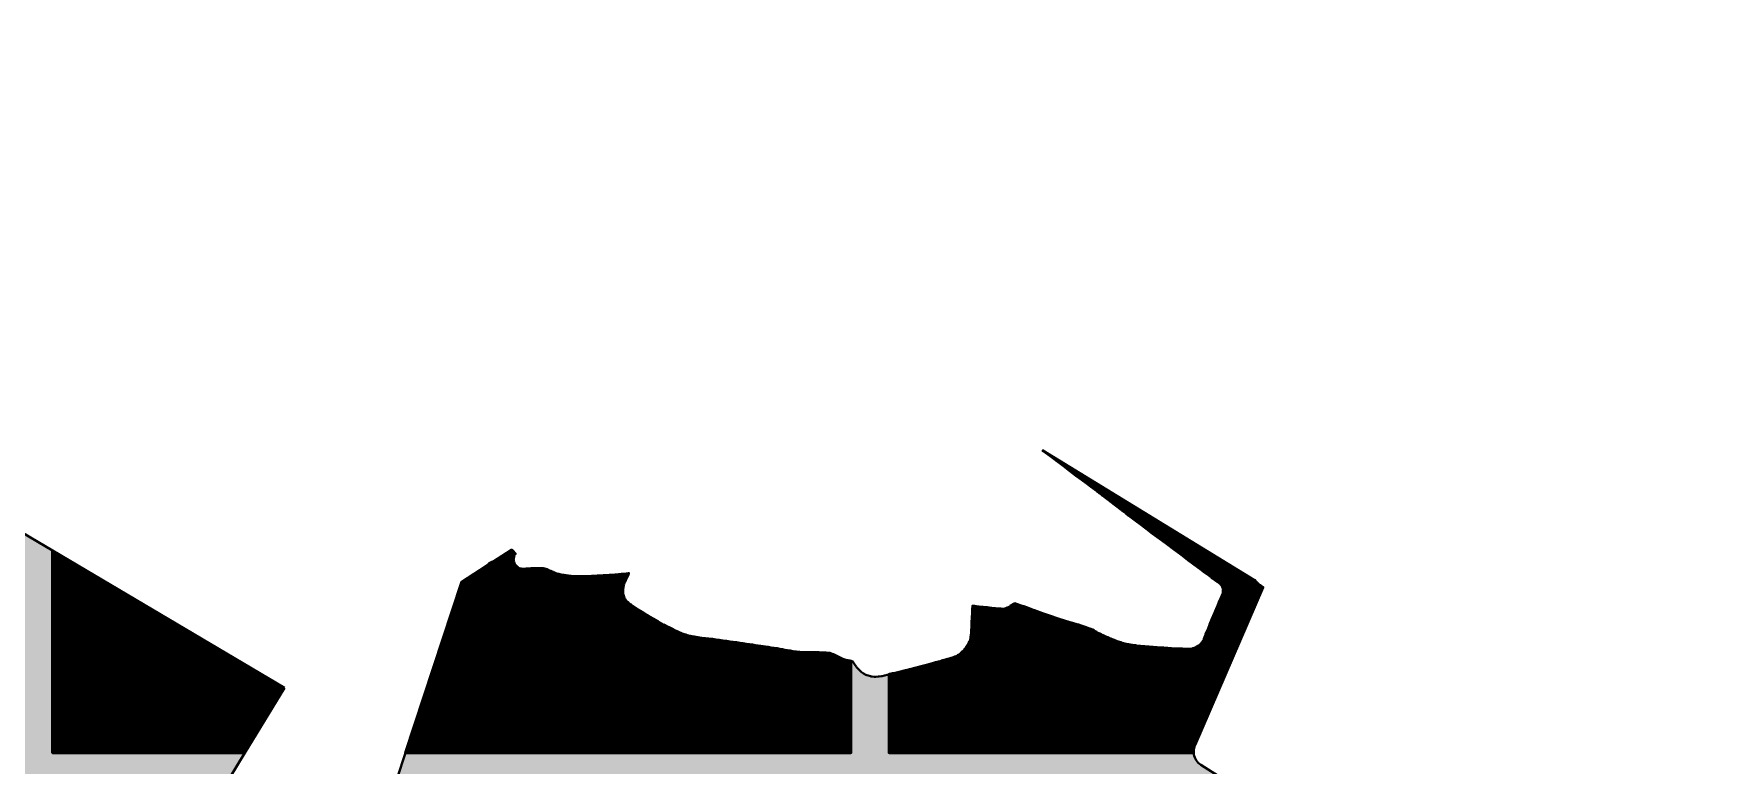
# Model space of a CAD drawing. Header units: metres. Extents: x 729569 to 732684, y 1423763 to 1426117.
# Drawn here: x 731135 to 731659, y 1425639 to 1425868 of the extents above; entities that cross this region are included whole.
import ezdxf

# ---------------------------------------------------------------- set-up
doc = ezdxf.new("R2010")
doc.units = ezdxf.units.M
for name, color, linetype in [('GREEN_AREA', 7, 'Continuous'), ('PARCEL_BORDER', 7, 'Continuous'), ('PARCEL_S', 7, 'Continuous'), ('ROADS_LOCAL', 7, 'Continuous')]:
    doc.layers.add(name, color=color, linetype=linetype)

msp = doc.modelspace()

# ---------------------------------------------------------------- hatches: boundary and pattern name
at = {"layer": 'GREEN_AREA', "true_color": 0x96c896}
h = msp.add_hatch(dxfattribs=at)
h.set_pattern_fill('SOLID')
h.paths.add_polyline_path([(731481.99, 1425676.22), (731482.04, 1425676.22), (731483.36, 1425676.1), (731483.39, 1425676.09), (731484.72, 1425675.99), (731484.74, 1425675.98), (731486.04, 1425675.89), (731486.05, 1425675.89), (731487.27, 1425675.8), (731488.39, 1425675.72), (731489.36, 1425675.65), (731489.36, 1425675.65), (731490.52, 1425675.57), (731490.55, 1425675.57), (731491.76, 1425675.49), (731491.78, 1425675.49), (731492.99, 1425675.42), (731493.01, 1425675.42), (731494.15, 1425675.37), (731494.16, 1425675.37), (731495.18, 1425675.32), (731495.19, 1425675.32), (731496.03, 1425675.29), (731496.05, 1425675.29), (731496.64, 1425675.27), (731496.69, 1425675.27), (731496.98, 1425675.26), (731497.04, 1425675.26), (731497.33, 1425675.26), (731497.49, 1425675.27), (731497.73, 1425675.28), (731498.02, 1425675.31), (731498.3, 1425675.37), (731498.57, 1425675.44), (731498.88, 1425675.54), (731499.18, 1425675.67), (731499.46, 1425675.81), (731499.73, 1425675.97), (731500.07, 1425676.19), (731500.24, 1425676.31), (731500.56, 1425676.55), (731500.81, 1425676.76), (731501.02, 1425676.96), (731501.21, 1425677.16), (731501.39, 1425677.38), (731501.54, 1425677.61), (731501.66, 1425677.81), (731501.81, 1425678.1), (731501.93, 1425678.41), (731501.99, 1425678.6), (731502.03, 1425678.71), (731502.14, 1425678.98), (731502.53, 1425679.9), (731503.09, 1425681.23), (731503.77, 1425682.86), (731504.53, 1425684.67), (731505.31, 1425686.53), (731506.06, 1425688.32), (731506.06, 1425688.33), (731506.73, 1425689.94), (731506.73, 1425689.94), (731507.27, 1425691.25), (731507.28, 1425691.26), (731507.58, 1425692.01), (731507.59, 1425692.03), (731507.73, 1425692.37), (731507.76, 1425692.44), (731507.8, 1425692.55), (731507.89, 1425692.85), (731507.9, 1425692.87), (731507.95, 1425693.14), (731507.98, 1425693.42), (731507.99, 1425693.7), (731507.97, 1425693.98), (731507.92, 1425694.26), (731507.85, 1425694.53), (731507.75, 1425694.79), (731507.74, 1425694.81), (731507.59, 1425695.11), (731507.42, 1425695.38), (731507.21, 1425695.64), (731507.18, 1425695.68), (731506.99, 1425695.87), (731506.78, 1425696.05), (731506.56, 1425696.2), (731506.48, 1425696.25), (731506.37, 1425696.32), (731506.34, 1425696.33), (731506.27, 1425696.39), (731506.26, 1425696.39), (731505.92, 1425696.61), (731505.49, 1425696.9), (731505.02, 1425697.22), (731504.58, 1425697.53), (731504.24, 1425697.78), (731503.42, 1425698.39), (731502.22, 1425699.28), (731500.69, 1425700.42), (731498.9, 1425701.76), (731496.9, 1425703.25), (731494.75, 1425704.86), (731492.51, 1425706.53), (731490.24, 1425708.23), (731488, 1425709.9), (731485.85, 1425711.52), (731483.84, 1425713.02), (731482.03, 1425714.38), (731480.48, 1425715.54), (731479.26, 1425716.46), (731478.42, 1425717.09), (731477.5, 1425717.79), (731476.59, 1425718.48), (731475.68, 1425719.18), (731474.77, 1425719.88), (731473.86, 1425720.57), (731472.96, 1425721.27), (731472.05, 1425721.97), (731471.14, 1425722.67), (731471.14, 1425722.67), (731470.22, 1425723.37), (731470.22, 1425723.37), (731469.3, 1425724.07), (731469.3, 1425724.08), (731468.38, 1425724.78), (731468.37, 1425724.79), (731467.6, 1425725.37), (731467.59, 1425725.37), (731466.52, 1425726.18), (731466.51, 1425726.18), (731465.17, 1425727.19), (731463.6, 1425728.36), (731461.83, 1425729.68), (731459.93, 1425731.11), (731457.91, 1425732.62), (731455.82, 1425734.18), (731453.7, 1425735.77), (731451.6, 1425737.34), (731451.5, 1425737.42), (731517.79, 1425696.85), (731517.93, 1425696.63), (731517.99, 1425696.55), (731518.22, 1425696.27), (731518.48, 1425696.01), (731518.7, 1425695.82), (731518.92, 1425695.65), (731519.43, 1425695.29), (731519.52, 1425695.22), (731520.39, 1425694.66), (731499.04, 1425645.27), (731498.87, 1425644.8), (731498.74, 1425644.32), (731498.66, 1425643.82), (731498.63, 1425643.32), (731498.65, 1425642.84), (731403.32, 1425642.84), (731403.32, 1425667.38), (731403.53, 1425667.44), (731404.38, 1425667.62), (731405.18, 1425667.79), (731405.24, 1425667.8), (731406.44, 1425668.08), (731406.47, 1425668.09), (731407.99, 1425668.46), (731408.01, 1425668.47), (731409.78, 1425668.91), (731409.79, 1425668.92), (731411.73, 1425669.41), (731411.75, 1425669.42), (731413.78, 1425669.95), (731413.79, 1425669.95), (731415.84, 1425670.5), (731415.85, 1425670.5), (731417.84, 1425671.04), (731417.86, 1425671.05), (731419.7, 1425671.56), (731419.72, 1425671.57), (731421.35, 1425672.04), (731421.39, 1425672.05), (731422.72, 1425672.45), (731422.8, 1425672.48), (731423.76, 1425672.8), (731423.98, 1425672.88), (731424.49, 1425673.1), (731424.79, 1425673.25), (731425.07, 1425673.43), (731425.61, 1425673.81), (731425.89, 1425674.04), (731426.37, 1425674.49), (731426.57, 1425674.69), (731426.99, 1425675.17), (731427.14, 1425675.34), (731427.49, 1425675.8), (731427.6, 1425675.96), (731427.89, 1425676.38), (731427.98, 1425676.52), (731428.18, 1425676.86), (731428.32, 1425677.13), (731428.51, 1425677.53), (731428.66, 1425677.92), (731428.77, 1425678.3), (731428.85, 1425678.6), (731428.92, 1425678.99), (731428.94, 1425679.1), (731429.01, 1425679.54), (731429.03, 1425679.74), (731429.07, 1425680.18), (731429.08, 1425680.26), (731429.13, 1425681.12), (731429.13, 1425681.14), (731429.2, 1425682.3), (731429.2, 1425682.31), (731429.26, 1425683.67), (731429.26, 1425683.68), (731429.33, 1425685.13), (731429.33, 1425685.13), (731429.4, 1425686.56), (731429.4, 1425686.56), (731429.45, 1425687.86), (731429.49, 1425688.75), (731430.03, 1425688.69), (731430.03, 1425688.69), (731430.58, 1425688.64), (731431.5, 1425688.55), (731432.68, 1425688.43), (731433.99, 1425688.29), (731435.33, 1425688.15), (731436.58, 1425688.03), (731437.61, 1425687.92), (731438.32, 1425687.85), (731438.32, 1425687.85), (731438.59, 1425687.82), (731438.9, 1425687.8), (731439.22, 1425687.82), (731439.53, 1425687.87), (731439.83, 1425687.96), (731439.92, 1425687.99), (731440.18, 1425688.09), (731440.42, 1425688.21), (731440.65, 1425688.33), (731440.68, 1425688.35), (731441.22, 1425688.66), (731441.26, 1425688.68), (731441.93, 1425689.06), (731442, 1425689.11), (731442.59, 1425689.47), (731442.64, 1425689.51), (731443.16, 1425689.34), (731444.95, 1425688.76), (731445.46, 1425688.59), (731446.3, 1425688.28), (731446.31, 1425688.28), (731448.78, 1425687.38), (731448.8, 1425687.37), (731451.31, 1425686.47), (731451.33, 1425686.47), (731453.83, 1425685.6), (731453.85, 1425685.59), (731456.26, 1425684.77), (731456.29, 1425684.76), (731458.54, 1425684.03), (731458.59, 1425684.01), (731460.61, 1425683.39), (731460.7, 1425683.37), (731462.43, 1425682.89), (731462.58, 1425682.86), (731462.59, 1425682.86), (731463.47, 1425682.56), (731465.01, 1425682.02), (731466.08, 1425681.65), (731466.53, 1425681.48), (731466.98, 1425681.27), (731467.4, 1425681.06), (731467.84, 1425680.81), (731468.32, 1425680.54), (731468.38, 1425680.51), (731468.91, 1425680.22), (731469.02, 1425680.17), (731469.63, 1425679.87), (731469.67, 1425679.85), (731470.23, 1425679.59), (731470.89, 1425679.28), (731470.91, 1425679.27), (731471.69, 1425678.91), (731471.73, 1425678.89), (731472.59, 1425678.51), (731472.66, 1425678.48), (731473.59, 1425678.1), (731473.68, 1425678.06), (731474.66, 1425677.69), (731474.78, 1425677.65), (731475.8, 1425677.31), (731475.95, 1425677.27), (731477, 1425676.98), (731477.18, 1425676.93), (731478.12, 1425676.73), (731478.26, 1425676.71), (731479.35, 1425676.53), (731479.44, 1425676.52), (731480.65, 1425676.37), (731480.71, 1425676.36), (731481.99, 1425676.22)])
h = msp.add_hatch(dxfattribs=at)
h.set_pattern_fill('SOLID')
h.paths.add_polyline_path([(731213.98, 1425663.18), (731201.57, 1425642.84), (731141.32, 1425642.84), (731141.32, 1425706.11), (731213.98, 1425663.18)])
h = msp.add_hatch(dxfattribs=at)
h.set_pattern_fill('SOLID')
h.paths.add_polyline_path([(731383.49, 1425674.12), (731384.23, 1425674.06), (731384.7, 1425673.98), (731385.24, 1425673.82), (731385.8, 1425673.61), (731386.39, 1425673.33), (731387.01, 1425673.01), (731387.64, 1425672.68), (731387.71, 1425672.64), (731388.31, 1425672.34), (731388.52, 1425672.25), (731389.08, 1425672.02), (731389.43, 1425671.91), (731390.03, 1425671.75), (731390.33, 1425671.68), (731390.88, 1425671.6), (731391.01, 1425671.58), (731391.32, 1425671.54), (731391.32, 1425642.84), (731331.87, 1425642.84), (731331.87, 1425682.84), (731291.87, 1425682.84), (731291.87, 1425642.84), (731251.87, 1425642.84), (731269.5, 1425696.37), (731277.25, 1425701.35), (731277.66, 1425701.64), (731278.04, 1425701.98), (731278.16, 1425702.11), (731278.37, 1425702.18), (731278.81, 1425702.38), (731279.23, 1425702.62), (731285.01, 1425706.34), (731285.46, 1425705.9), (731286.22, 1425705.15), (731286.08, 1425704.96), (731285.94, 1425704.71), (731285.82, 1425704.45), (731285.73, 1425704.17), (731285.66, 1425703.89), (731285.62, 1425703.6), (731285.61, 1425703.31), (731285.62, 1425703.03), (731285.67, 1425702.74), (731285.74, 1425702.46), (731285.84, 1425702.19), (731285.96, 1425701.92), (731286.11, 1425701.68), (731286.28, 1425701.44), (731286.47, 1425701.23), (731286.68, 1425701.03), (731286.92, 1425700.86), (731287.16, 1425700.71), (731287.17, 1425700.7), (731287.47, 1425700.56), (731287.78, 1425700.45), (731288.09, 1425700.38), (731288.42, 1425700.34), (731288.5, 1425700.33), (731288.78, 1425700.33), (731289.02, 1425700.33), (731289.12, 1425700.34), (731289.62, 1425700.37), (731289.66, 1425700.37), (731290.44, 1425700.43), (731290.46, 1425700.43), (731291.25, 1425700.49), (731291.25, 1425700.49), (731291.85, 1425700.54), (731292.08, 1425700.52), (731292.33, 1425700.52), (731292.55, 1425700.53), (731292.56, 1425700.53), (731293.03, 1425700.55), (731293.65, 1425700.57), (731294.33, 1425700.56), (731294.98, 1425700.52), (731295.48, 1425700.44), (731295.77, 1425700.36), (731296.13, 1425700.23), (731296.6, 1425700.01), (731297.16, 1425699.73), (731297.22, 1425699.71), (731297.84, 1425699.42), (731297.99, 1425699.35), (731298.66, 1425699.09), (731298.9, 1425699), (731299.64, 1425698.78), (731299.83, 1425698.73), (731300.51, 1425698.57), (731300.61, 1425698.55), (731301.29, 1425698.42), (731301.39, 1425698.4), (731302.07, 1425698.29), (731302.17, 1425698.27), (731302.87, 1425698.18), (731302.96, 1425698.17), (731303.69, 1425698.1), (731303.77, 1425698.09), (731304.53, 1425698.04), (731304.6, 1425698.04), (731305.41, 1425698), (731305.47, 1425698), (731306.32, 1425697.98), (731306.43, 1425697.97), (731307.24, 1425697.98), (731307.31, 1425697.98), (731308.51, 1425698.02), (731308.55, 1425698.02), (731310.06, 1425698.09), (731310.08, 1425698.09), (731311.82, 1425698.18), (731311.84, 1425698.18), (731313.71, 1425698.29), (731313.73, 1425698.29), (731315.66, 1425698.42), (731315.68, 1425698.42), (731317.58, 1425698.56), (731317.61, 1425698.57), (731319.39, 1425698.72), (731319.43, 1425698.72), (731321.02, 1425698.88), (731321.09, 1425698.89), (731321.72, 1425698.97), (731321.67, 1425698.85), (731321.66, 1425698.83), (731320.98, 1425697.39), (731320.96, 1425697.36), (731320.5, 1425696.36), (731320.45, 1425696.23), (731320.26, 1425695.76), (731320.17, 1425695.5), (731320.1, 1425695.24), (731320, 1425694.74), (731319.98, 1425694.58), (731319.91, 1425694.11), (731319.88, 1425693.75), (731319.87, 1425693.31), (731319.88, 1425693.02), (731319.91, 1425692.74), (731319.98, 1425692.31), (731320.07, 1425691.96), (731320.19, 1425691.61), (731320.37, 1425691.2), (731320.51, 1425690.93), (731320.68, 1425690.67), (731320.87, 1425690.42), (731321.08, 1425690.2), (731321.37, 1425689.93), (731321.65, 1425689.71), (731322.3, 1425689.23), (731322.39, 1425689.17), (731323.35, 1425688.53), (731323.4, 1425688.49), (731324.61, 1425687.71), (731324.64, 1425687.69), (731326.04, 1425686.81), (731326.07, 1425686.8), (731327.62, 1425685.85), (731327.65, 1425685.84), (731329.28, 1425684.86), (731329.31, 1425684.85), (731330.97, 1425683.88), (731331, 1425683.86), (731332.65, 1425682.93), (731332.69, 1425682.91), (731334.25, 1425682.06), (731334.3, 1425682.03), (731335.74, 1425681.29), (731335.82, 1425681.25), (731337.06, 1425680.65), (731337.21, 1425680.58), (731338.21, 1425680.17), (731338.43, 1425680.09), (731339.55, 1425679.72), (731339.72, 1425679.67), (731340.84, 1425679.38), (731340.98, 1425679.34), (731342.11, 1425679.11), (731342.23, 1425679.09), (731343.35, 1425678.9), (731343.44, 1425678.89), (731344.56, 1425678.73), (731344.62, 1425678.72), (731345.73, 1425678.6), (731345.76, 1425678.59), (731346.88, 1425678.47), (731347.97, 1425678.36), (731349.02, 1425678.23), (731350.07, 1425678.09), (731351.24, 1425677.91), (731351.26, 1425677.91), (731352.38, 1425677.74), (731352.39, 1425677.74), (731353.46, 1425677.58), (731353.47, 1425677.58), (731354.51, 1425677.44), (731354.51, 1425677.43), (731355.52, 1425677.3), (731356.52, 1425677.16), (731357.51, 1425677.02), (731358.5, 1425676.88), (731359.51, 1425676.74), (731360.49, 1425676.59), (731361.38, 1425676.46), (731362.21, 1425676.34), (731363, 1425676.22), (731363.78, 1425676.11), (731364.57, 1425675.99), (731365.39, 1425675.87), (731366.29, 1425675.73), (731367.26, 1425675.58), (731368.21, 1425675.43), (731369.07, 1425675.28), (731369.89, 1425675.13), (731370.68, 1425674.98), (731370.69, 1425674.98), (731371.47, 1425674.84), (731371.5, 1425674.84), (731372.3, 1425674.7), (731372.35, 1425674.7), (731373.18, 1425674.57), (731373.24, 1425674.56), (731374.14, 1425674.44), (731374.2, 1425674.44), (731375.2, 1425674.33), (731375.3, 1425674.32), (731376.4, 1425674.24), (731376.51, 1425674.23), (731377.69, 1425674.19), (731377.76, 1425674.19), (731378.98, 1425674.17), (731379.01, 1425674.17), (731380.24, 1425674.17), (731381.44, 1425674.17), (731382.54, 1425674.15), (731383.49, 1425674.12)])
at = {"layer": 'PARCEL_S', "true_color": 0xffc8c8}
h = msp.add_hatch(dxfattribs=at)
h.set_pattern_fill('SOLID')
h.paths.add_polyline_path([(731331.87, 1425642.84), (731331.87, 1425682.84), (731291.87, 1425682.84), (731291.87, 1425642.84), (731331.87, 1425642.84)])
at = {"layer": 'ROADS_LOCAL', "true_color": 0xc8c8c8}
h = msp.add_hatch(dxfattribs=at)
h.set_pattern_fill('SOLID')
h.paths.add_polyline_path([(729819.32, 1424694.84), (729572.75, 1424694.84), (729579.58, 1424702.84), (729819.32, 1424702.84), (729819.32, 1424882.84), (729809.09, 1424882.84), (729816.98, 1424888.6), (729831.32, 1424899.08), (729831.32, 1424890.84), (730081.32, 1424890.84), (730081.32, 1425064.26), (730093.32, 1425070.55), (730093.32, 1424890.84), (730343.32, 1424890.84), (730343.32, 1425070.84), (730093.87, 1425070.84), (730109.13, 1425078.84), (730343.32, 1425078.84), (730343.32, 1425258.84), (730307.28, 1425258.84), (730310.94, 1425266.84), (730343.32, 1425266.84), (730343.32, 1425337.55), (730355.32, 1425363.76), (730355.32, 1425266.84), (730605.32, 1425266.84), (730605.32, 1425446.84), (730371.18, 1425446.84), (730372.43, 1425454.84), (730605.32, 1425454.84), (730605.32, 1425634.84), (730392.06, 1425634.84), (730391.26, 1425642.84), (730605.32, 1425642.84), (730605.32, 1425732.08), (730617.32, 1425726.05), (730617.32, 1425642.84), (730867.32, 1425642.84), (730867.32, 1425822.84), (730759.31, 1425822.84), (730763.85, 1425830.84), (730867.32, 1425830.84), (730867.32, 1425868.02), (730879.32, 1425860.93), (730879.32, 1425830.84), (730930.24, 1425830.84), (730943.78, 1425822.84), (730879.32, 1425822.84), (730879.32, 1425642.84), (731129.32, 1425642.84), (731129.32, 1425713.2), (731141.32, 1425706.11), (731141.32, 1425642.84), (731201.57, 1425642.84), (731196.68, 1425634.84), (731141.32, 1425634.84), (731141.32, 1425544.11), (731130.61, 1425526.56), (731130.37, 1425526.13), (731130.18, 1425525.67), (731130.04, 1425525.2), (731129.94, 1425524.72), (731129.89, 1425524.23), (731129.88, 1425523.74), (731129.93, 1425523.25), (731130.02, 1425522.76), (731130.16, 1425522.29), (731130.35, 1425521.83), (731130.58, 1425521.4), (731130.85, 1425520.99), (731131.17, 1425520.61), (731131.51, 1425520.26), (731131.9, 1425519.94), (731132.31, 1425519.67), (731141.32, 1425514.26), (731141.32, 1425454.84), (731168.5, 1425454.84), (731165.8, 1425446.84), (731141.32, 1425446.84), (731141.32, 1425374.37), (731133.33, 1425350.71), (731133.22, 1425350.34), (731133.14, 1425349.98), (731129.32, 1425328.33), (731129.32, 1425446.84), (730879.32, 1425446.84), (730879.32, 1425266.84), (731118.47, 1425266.84), (731117.06, 1425258.84), (730879.32, 1425258.84), (730879.32, 1425078.84), (731091.21, 1425078.84), (731090.95, 1425070.84), (730879.32, 1425070.84), (730879.32, 1424916.43), (731088.95, 1425010.64), (731088.51, 1424997.28), (730879.32, 1424903.27), (730879.32, 1424890.84), (731084.98, 1424890.84), (731084.71, 1424882.84), (730879.32, 1424882.84), (730879.32, 1424702.84), (731129.32, 1424702.84), (731129.32, 1424740.42), (731141.32, 1424727.94), (731141.32, 1424702.84), (731165.49, 1424702.84), (731173.2, 1424694.84), (731141.32, 1424694.84), (731141.32, 1424514.84), (731252.35, 1424514.84), (731252.03, 1424506.84), (731141.32, 1424506.84), (731141.32, 1424326.84), (731244.73, 1424326.84), (731244.45, 1424320.13), (731244.39, 1424318.84), (731141.32, 1424318.84), (731141.32, 1424138.84), (731235.29, 1424138.84), (731234.89, 1424130.84), (731141.32, 1424130.84), (731141.32, 1423950.84), (731225.79, 1423950.84), (731225.38, 1423942.84), (731141.32, 1423942.84), (731141.32, 1423803.77), (731129.32, 1423810.32), (731129.32, 1423942.84), (730879.32, 1423942.84), (730879.32, 1423932.77), (730867.32, 1423938.37), (730867.32, 1423942.84), (730857.76, 1423942.84), (730840.62, 1423950.84), (730867.32, 1423950.84), (730867.32, 1424130.84), (730617.32, 1424130.84), (730617.32, 1424061.62), (730605.32, 1424067.91), (730605.32, 1424130.84), (730490.23, 1424130.84), (730475.71, 1424138.84), (730605.32, 1424138.84), (730605.32, 1424318.84), (730355.32, 1424318.84), (730355.32, 1424205.16), (730343.32, 1424211.77), (730343.32, 1424318.84), (730169.06, 1424318.84), (730156.14, 1424326.84), (730343.32, 1424326.84), (730343.32, 1424506.84), (730093.32, 1424506.84), (730093.32, 1424365.71), (730081.32, 1424373.14), (730081.32, 1424506.84), (729997.18, 1424506.84), (729920.78, 1424472.5), (729920.34, 1424472.78), (729908.47, 1424480.13), (729967.91, 1424506.84), (729865.35, 1424506.84), (729852.48, 1424514.84), (729985.71, 1424514.84), (730081.32, 1424557.81), (730081.32, 1424694.84), (729831.32, 1424694.84), (729831.32, 1424527.99), (729819.32, 1424535.44), (729819.32, 1424694.84)])
h.paths.add_polyline_path([(730343.32, 1424694.84), (730093.32, 1424694.84), (730093.32, 1424563.2), (730343.32, 1424675.55), (730343.32, 1424694.84)])
h.paths.add_polyline_path([(730355.32, 1424694.84), (730355.32, 1424680.94), (730386.24, 1424694.84), (730355.32, 1424694.84)])
h.paths.add_polyline_path([(730605.32, 1424882.84), (730355.32, 1424882.84), (730355.32, 1424702.84), (730404.04, 1424702.84), (730605.32, 1424793.29), (730605.32, 1424882.84)])
h.paths.add_polyline_path([(730617.32, 1424882.84), (730617.32, 1424798.69), (730804.57, 1424882.84), (730617.32, 1424882.84)])
h.paths.add_polyline_path([(730867.32, 1425070.84), (730617.32, 1425070.84), (730617.32, 1424890.84), (730822.37, 1424890.84), (730867.32, 1424911.04), (730867.32, 1425070.84)])
h.paths.add_polyline_path([(730867.32, 1424890.84), (730867.32, 1424897.88), (730851.65, 1424890.84), (730867.32, 1424890.84)])
h.paths.add_polyline_path([(730617.32, 1424702.84), (730867.32, 1424702.84), (730867.32, 1424882.84), (730833.85, 1424882.84), (730617.32, 1424785.53), (730617.32, 1424702.84)])
h.paths.add_polyline_path([(730605.32, 1424702.84), (730605.32, 1424780.14), (730433.32, 1424702.84), (730605.32, 1424702.84)])
h.paths.add_polyline_path([(730355.32, 1424514.84), (730605.32, 1424514.84), (730605.32, 1424694.84), (730415.51, 1424694.84), (730355.32, 1424667.79), (730355.32, 1424514.84)])
h.paths.add_polyline_path([(730093.32, 1424514.84), (730343.32, 1424514.84), (730343.32, 1424662.39), (730093.32, 1424550.04), (730093.32, 1424514.84)])
h.paths.add_polyline_path([(730081.32, 1424514.84), (730081.32, 1424544.65), (730014.98, 1424514.84), (730081.32, 1424514.84)])
h.paths.add_polyline_path([(730355.32, 1425258.84), (730355.32, 1425078.84), (730605.32, 1425078.84), (730605.32, 1425258.84), (730355.32, 1425258.84)])
h.paths.add_polyline_path([(730355.32, 1425070.84), (730355.32, 1424890.84), (730605.32, 1424890.84), (730605.32, 1425070.84), (730355.32, 1425070.84)])
h.paths.add_polyline_path([(730617.32, 1425634.84), (730617.32, 1425454.84), (730867.32, 1425454.84), (730867.32, 1425634.84), (730617.32, 1425634.84)])
h.paths.add_polyline_path([(730617.32, 1425446.84), (730617.32, 1425266.84), (730867.32, 1425266.84), (730867.32, 1425446.84), (730617.32, 1425446.84)])
h.paths.add_polyline_path([(730617.32, 1425258.84), (730617.32, 1425078.84), (730867.32, 1425078.84), (730867.32, 1425258.84), (730617.32, 1425258.84)])
h.paths.add_polyline_path([(730879.32, 1425634.84), (730879.32, 1425454.84), (731129.32, 1425454.84), (731129.32, 1425634.84), (730879.32, 1425634.84)])
h.paths.add_polyline_path([(731129.32, 1424694.84), (730879.32, 1424694.84), (730879.32, 1424514.84), (731129.32, 1424514.84), (731129.32, 1424694.84)])
h.paths.add_polyline_path([(731129.32, 1424506.84), (730879.32, 1424506.84), (730879.32, 1424326.84), (731129.32, 1424326.84), (731129.32, 1424506.84)])
h.paths.add_polyline_path([(731129.32, 1424318.84), (730879.32, 1424318.84), (730879.32, 1424138.84), (731129.32, 1424138.84), (731129.32, 1424318.84)])
h.paths.add_polyline_path([(731129.32, 1424130.84), (730879.32, 1424130.84), (730879.32, 1423950.84), (731129.32, 1423950.84), (731129.32, 1424130.84)])
h.paths.add_polyline_path([(730867.32, 1424138.84), (730867.32, 1424318.84), (730617.32, 1424318.84), (730617.32, 1424138.84), (730867.32, 1424138.84)])
h.paths.add_polyline_path([(730605.32, 1424326.84), (730605.32, 1424506.84), (730355.32, 1424506.84), (730355.32, 1424326.84), (730605.32, 1424326.84)])
h.paths.add_polyline_path([(730867.32, 1424326.84), (730867.32, 1424506.84), (730617.32, 1424506.84), (730617.32, 1424326.84), (730867.32, 1424326.84)])
h.paths.add_polyline_path([(730867.32, 1424514.84), (730867.32, 1424694.84), (730617.32, 1424694.84), (730617.32, 1424514.84), (730867.32, 1424514.84)])
h.paths.add_polyline_path([(730081.32, 1424702.84), (730081.32, 1424882.84), (729831.32, 1424882.84), (729831.32, 1424702.84), (730081.32, 1424702.84)])
h.paths.add_polyline_path([(730343.32, 1424702.84), (730343.32, 1424882.84), (730093.32, 1424882.84), (730093.32, 1424702.84), (730343.32, 1424702.84)])
h = msp.add_hatch(dxfattribs=at)
h.set_pattern_fill('SOLID')
h.paths.add_polyline_path([(731162.77, 1425030.65), (731161.6, 1425043.29), (731222.91, 1425070.84), (731159.06, 1425070.84), (731158.8, 1425073.69), (731159.32, 1425078.84), (731240.71, 1425078.84), (731391.32, 1425146.52), (731391.32, 1425258.84), (731177.48, 1425258.84), (731178.29, 1425266.84), (731391.32, 1425266.84), (731391.32, 1425446.84), (731202.5, 1425446.84), (731203.59, 1425454.84), (731391.32, 1425454.84), (731391.32, 1425634.84), (731249.24, 1425634.84), (731251.87, 1425642.84), (731391.32, 1425642.84), (731391.32, 1425671.54), (731391.48, 1425671.52), (731391.76, 1425671.48), (731391.82, 1425671.46), (731392, 1425671.24), (731392.43, 1425670.62), (731392.45, 1425670.59), (731392.99, 1425669.85), (731393.13, 1425669.67), (731393.72, 1425668.96), (731394.03, 1425668.65), (731394.71, 1425668.04), (731394.98, 1425667.83), (731395.28, 1425667.64), (731396.06, 1425667.23), (731396.38, 1425667.08), (731396.71, 1425666.97), (731397.44, 1425666.77), (731397.69, 1425666.72), (731397.95, 1425666.69), (731398.67, 1425666.62), (731399.1, 1425666.62), (731399.83, 1425666.66), (731400.14, 1425666.69), (731400.89, 1425666.81), (731401.08, 1425666.84), (731401.86, 1425667.02), (731401.94, 1425667.04), (731402.74, 1425667.24), (731403.32, 1425667.38), (731403.32, 1425642.84), (731498.65, 1425642.84), (731498.65, 1425642.82), (731498.73, 1425642.32), (731498.85, 1425641.84), (731499.02, 1425641.36), (731499.23, 1425640.91), (731499.49, 1425640.48), (731499.8, 1425640.08), (731500.14, 1425639.71), (731500.51, 1425639.38), (731500.92, 1425639.09), (731507.51, 1425634.84), (731403.32, 1425634.84), (731403.32, 1425454.84), (731653.32, 1425454.84), (731653.32, 1425540.98), (731653.42, 1425540.95), (731653.91, 1425540.83), (731654.41, 1425540.77), (731654.91, 1425540.76), (731665.32, 1425541.07), (731665.32, 1425454.84), (731779.89, 1425454.84), (731787.48, 1425446.84), (731665.32, 1425446.84), (731665.32, 1425269.66), (731883.06, 1425367.51), (731894.12, 1425359.63), (731894.38, 1425359.44), (731688.32, 1425266.84), (731877.45, 1425266.84), (731877.45, 1425266.84), (731877.45, 1425266.77), (731877.48, 1425266.35), (731877.51, 1425266.15), (731877.57, 1425265.88), (731877.68, 1425265.44), (731877.72, 1425265.29), (731877.98, 1425264.48), (731878.01, 1425264.39), (731878.46, 1425263.08), (731878.48, 1425263.03), (731879.04, 1425261.51), (731879.05, 1425261.48), (731879.66, 1425259.87), (731879.67, 1425259.84), (731880.07, 1425258.84), (731670.52, 1425258.84), (731665.32, 1425256.5), (731665.32, 1425078.84), (731915.32, 1425078.84), (731915.32, 1425258.84), (731890.16, 1425258.84), (731890.43, 1425259.62), (731890.43, 1425259.62), (731890.76, 1425260.6), (731890.77, 1425260.6), (731891.02, 1425261.35), (731891.02, 1425261.36), (731891.15, 1425261.74), (731891.28, 1425262.1), (731891.41, 1425262.47), (731891.44, 1425262.56), (731891.53, 1425262.85), (731891.6, 1425263.1), (731891.64, 1425263.35), (731891.67, 1425263.51), (731891.69, 1425263.81), (731891.69, 1425264.1), (731891.66, 1425264.4), (731891.59, 1425264.69), (731891.5, 1425264.97), (731891.39, 1425265.24), (731891.24, 1425265.5), (731891.08, 1425265.74), (731890.88, 1425265.97), (731890.81, 1425266.04), (731890.79, 1425266.07), (731890.61, 1425266.31), (731890.41, 1425266.53), (731890.28, 1425266.67), (731890.1, 1425266.83), (731890.09, 1425266.84), (731915.32, 1425266.84), (731915.32, 1425344.51), (731927.32, 1425335.96), (731927.32, 1425266.84), (732011.07, 1425266.84), (732011.1, 1425266.81), (732019.67, 1425258.84), (731927.32, 1425258.84), (731927.32, 1425078.84), (732077.84, 1425078.84), (732077.96, 1425078.66), (732077.98, 1425078.63), (732078.53, 1425077.89), (732078.58, 1425077.82), (732078.97, 1425077.33), (732079.11, 1425077.16), (732079.56, 1425076.66), (732079.67, 1425076.55), (732080.12, 1425076.1), (732080.17, 1425076.05), (732080.58, 1425075.66), (732080.89, 1425075.36), (732081.1, 1425075.12), (732081.3, 1425074.89), (732081.47, 1425074.68), (732081.57, 1425074.54), (732081.66, 1425074.4), (732081.74, 1425074.25), (732081.81, 1425074.08), (732082.01, 1425073.54), (732082.3, 1425072.74), (732082.63, 1425071.75), (732082.94, 1425070.84), (731927.32, 1425070.84), (731927.32, 1425011.38), (731927.27, 1425011.37), (731926.99, 1425011.28), (731926.72, 1425011.16), (731926.46, 1425011.02), (731926.22, 1425010.85), (731926, 1425010.66), (731925.8, 1425010.45), (731925.61, 1425010.22), (731925.45, 1425009.98), (731925.32, 1425009.72), (731925.21, 1425009.45), (731925.13, 1425009.16), (731925.07, 1425008.88), (731925.05, 1425008.58), (731922.51, 1424943.38), (731922.51, 1424943.08), (731922.54, 1424942.79), (731922.6, 1424942.5), (731922.69, 1424942.21), (731922.81, 1424941.94), (731922.96, 1424941.68), (731923.13, 1424941.44), (731923.32, 1424941.21), (731923.53, 1424941), (731923.77, 1424940.82), (731924.02, 1424940.66), (731924.28, 1424940.52), (731924.56, 1424940.42), (731924.85, 1424940.34), (731925.14, 1424940.29), (731925.44, 1424940.27), (731925.73, 1424940.27), (731926.03, 1424940.31), (731926.32, 1424940.38), (731926.6, 1424940.47), (731926.87, 1424940.59), (731927.13, 1424940.74), (731927.32, 1424940.88), (731927.32, 1424890.84), (732005.82, 1424890.84), (731999.89, 1424882.84), (731927.32, 1424882.84), (731927.32, 1424784.89), (731915.32, 1424768.69), (731915.32, 1424882.84), (731886.5, 1424882.84), (731891.41, 1424890.84), (731915.32, 1424890.84), (731915.32, 1425070.84), (731665.32, 1425070.84), (731665.32, 1424890.84), (731783.57, 1424890.84), (731783.59, 1424890.59), (731783.85, 1424887.96), (731784.11, 1424885.25), (731784.34, 1424882.84), (731665.32, 1424882.84), (731665.32, 1424702.84), (731866.53, 1424702.84), (731860.6, 1424694.84), (731665.32, 1424694.84), (731665.32, 1424565.24), (731665.26, 1424565.19), (731665.05, 1424565.01), (731664.8, 1424564.77), (731664.57, 1424564.49), (731664.48, 1424564.36), (731664.26, 1424564.01), (731664.21, 1424563.92), (731664.2, 1424563.91), (731664.07, 1424563.7), (731663.53, 1424562.91), (731662.72, 1424561.7), (731661.66, 1424560.14), (731660.42, 1424558.3), (731659.03, 1424556.25), (731657.56, 1424554.06), (731656.03, 1424551.8), (731654.51, 1424549.55), (731653.32, 1424547.79), (731653.32, 1424694.84), (731535.69, 1424694.84), (731535.58, 1424695.06), (731535.44, 1424695.31), (731535.39, 1424695.38), (731535.21, 1424695.63), (731535.01, 1424695.86), (731534.78, 1424696.07), (731534.54, 1424696.25), (731534.28, 1424696.41), (731534.25, 1424696.42), (731533.97, 1424696.55), (731533.68, 1424696.65), (731533.38, 1424696.72), (731533.07, 1424696.76), (731532.77, 1424696.77), (731532.46, 1424696.75), (731532.44, 1424696.75), (731532.15, 1424696.69), (731531.86, 1424696.62), (731531.59, 1424696.51), (731531.33, 1424696.38), (731531.08, 1424696.22), (731530.99, 1424696.16), (731530.75, 1424695.97), (731530.53, 1424695.76), (731530.34, 1424695.55), (731530.17, 1424695.35), (731529.8, 1424694.88), (731529.77, 1424694.84), (731403.32, 1424694.84), (731403.32, 1424672.57), (731402.57, 1424672.94), (731401.83, 1424673.3), (731401.34, 1424673.54), (731400.83, 1424673.79), (731400.82, 1424673.8), (731400.31, 1424674.05), (731400.3, 1424674.05), (731400.16, 1424674.22), (731399.95, 1424674.43), (731399.72, 1424674.62), (731399.48, 1424674.78), (731399.21, 1424674.92), (731398.94, 1424675.03), (731398.75, 1424675.1), (731398.52, 1424675.17), (731398.06, 1424675.29), (731398.02, 1424675.3), (731397.36, 1424675.47), (731397.35, 1424675.47), (731396.55, 1424675.67), (731395.68, 1424675.89), (731394.82, 1424676.12), (731394.02, 1424676.35), (731393.24, 1424676.59), (731392.39, 1424676.87), (731391.55, 1424677.16), (731391.32, 1424677.23), (731391.32, 1424694.84), (731376.22, 1424694.84), (731376.31, 1424695.24), (731376.33, 1424695.38), (731376.46, 1424696.17), (731376.49, 1424696.45), (731376.56, 1424697.35), (731376.56, 1424697.58), (731376.56, 1424698.5), (731376.55, 1424698.65), (731376.5, 1424699.56), (731376.49, 1424699.66), (731376.42, 1424700.49), (731376.42, 1424700.54), (731376.34, 1424701.26), (731376.3, 1424701.68), (731376.35, 1424701.84), (731376.41, 1424702.08), (731376.49, 1424702.43), (731376.54, 1424702.71), (731376.55, 1424702.84), (731391.32, 1424702.84), (731391.32, 1424743.28), (731403.32, 1424742.02), (731403.32, 1424702.84), (731541.65, 1424702.84), (731541.75, 1424701.98), (731541.78, 1424701.76), (731541.94, 1424700.86), (731542.03, 1424700.5), (731542.17, 1424700.05), (731542.28, 1424699.76), (731542.42, 1424699.48), (731542.53, 1424699.3), (731542.67, 1424699.07), (731542.84, 1424698.85), (731543.02, 1424698.65), (731543.07, 1424698.6), (731543.28, 1424698.41), (731543.51, 1424698.24), (731543.62, 1424698.17), (731543.98, 1424697.96), (731544.22, 1424697.84), (731544.5, 1424697.72), (731544.8, 1424697.63), (731545.2, 1424697.53), (731545.53, 1424697.47), (731545.86, 1424697.44), (731546.47, 1424697.42), (731546.76, 1424697.43), (731547.06, 1424697.47), (731547.92, 1424697.62), (731548.34, 1424697.72), (731549.29, 1424698.03), (731549.56, 1424698.13), (731550.55, 1424698.56), (731550.74, 1424698.65), (731551.75, 1424699.17), (731551.9, 1424699.26), (731552.88, 1424699.84), (731553, 1424699.92), (731553.92, 1424700.52), (731554.2, 1424700.74), (731554.97, 1424701.39), (731555.21, 1424701.62), (731556.09, 1424702.54), (731556.2, 1424702.68), (731556.34, 1424702.84), (731653.32, 1424702.84), (731653.32, 1424882.84), (731403.32, 1424882.84), (731403.32, 1424790.32), (731402.95, 1424790.77), (731402.84, 1424790.88), (731402.39, 1424791.39), (731402.28, 1424791.51), (731401.78, 1424792.03), (731401.67, 1424792.14), (731401.13, 1424792.67), (731400.95, 1424792.84), (731400.47, 1424793.26), (731400.35, 1424793.37), (731399.69, 1424793.92), (731399.62, 1424793.98), (731398.83, 1424794.62), (731398.79, 1424794.65), (731397.91, 1424795.34), (731397.88, 1424795.36), (731396.97, 1424796.07), (731396.95, 1424796.09), (731396.06, 1424796.77), (731396.05, 1424796.79), (731395.23, 1424797.41), (731395.21, 1424797.42), (731394.52, 1424797.95), (731394.5, 1424797.96), (731393.98, 1424798.36), (731393.96, 1424798.37), (731393.31, 1424798.85), (731393.29, 1424798.87), (731392.64, 1424799.36), (731392.61, 1424799.38), (731391.98, 1424799.84), (731391.93, 1424799.87), (731391.37, 1424800.27), (731391.32, 1424800.3), (731391.32, 1424882.84), (731314.05, 1424882.84), (731313.81, 1424883.2), (731313.79, 1424883.22), (731312.59, 1424884.94), (731312.57, 1424884.96), (731311.35, 1424886.69), (731311.34, 1424886.71), (731310.15, 1424888.39), (731310.14, 1424888.4), (731309.03, 1424889.95), (731309.03, 1424889.96), (731308.4, 1424890.84), (731391.32, 1424890.84), (731391.32, 1425070.84), (731252.18, 1425070.84), (731162.77, 1425030.65)])
h.paths.add_polyline_path([(731403.32, 1424890.84), (731653.32, 1424890.84), (731653.32, 1425070.84), (731403.32, 1425070.84), (731403.32, 1424890.84)])
h.paths.add_polyline_path([(731391.32, 1425078.84), (731391.32, 1425133.37), (731269.98, 1425078.84), (731391.32, 1425078.84)])
h.paths.add_polyline_path([(731403.32, 1425266.84), (731653.32, 1425266.84), (731653.32, 1425446.84), (731474.97, 1425446.84), (731474.96, 1425446.86), (731474.76, 1425447.22), (731474.65, 1425447.45), (731474.59, 1425447.64), (731474.47, 1425448.07), (731474.45, 1425448.12), (731474.26, 1425448.73), (731474.2, 1425448.91), (731473.98, 1425449.49), (731473.84, 1425449.82), (731473.63, 1425450.21), (731473.5, 1425450.45), (731473.34, 1425450.67), (731473.17, 1425450.88), (731472.94, 1425451.15), (731472.68, 1425451.38), (731472.56, 1425451.48), (731472.31, 1425451.66), (731472.04, 1425451.81), (731471.98, 1425451.84), (731471.74, 1425451.95), (731471.49, 1425452.04), (731471.41, 1425452.06), (731471.08, 1425452.14), (731470.73, 1425452.18), (731470.55, 1425452.19), (731470.3, 1425452.2), (731470.06, 1425452.19), (731469.81, 1425452.15), (731469.49, 1425452.09), (731469.22, 1425452.03), (731468.95, 1425451.94), (731468.49, 1425451.76), (731468.15, 1425451.6), (731467.59, 1425451.3), (731467.4, 1425451.19), (731466.97, 1425450.91), (731466.94, 1425450.89), (731466.92, 1425450.88), (731466.66, 1425450.72), (731466.41, 1425450.53), (731466.19, 1425450.32), (731465.99, 1425450.09), (731465.81, 1425449.83), (731465.66, 1425449.56), (731465.58, 1425449.4), (731465.57, 1425449.37), (731465.38, 1425448.97), (731465.37, 1425448.95), (731465.12, 1425448.42), (731465.11, 1425448.38), (731464.9, 1425447.93), (731464.77, 1425447.67), (731464.55, 1425447.31), (731464.5, 1425447.21), (731464.3, 1425446.84), (731456.6, 1425446.84), (731456.56, 1425446.89), (731456.36, 1425447.09), (731456.15, 1425447.27), (731456.09, 1425447.32), (731455.81, 1425447.51), (731455.5, 1425447.67), (731455.36, 1425447.73), (731455.1, 1425447.84), (731454.84, 1425447.92), (731454.56, 1425447.97), (731454.29, 1425448.02), (731453.93, 1425448.05), (731453.57, 1425448.04), (731453.11, 1425448), (731452.84, 1425447.96), (731452.58, 1425447.9), (731451.9, 1425447.72), (731451.52, 1425447.59), (731450.78, 1425447.27), (731450.47, 1425447.12), (731449.97, 1425446.84), (731403.32, 1425446.84), (731403.32, 1425266.84)])
h.paths.add_polyline_path([(731624.69, 1425238.68), (731623.81, 1425239.53), (731623.77, 1425239.56), (731623.04, 1425240.25), (731622.96, 1425240.32), (731622.45, 1425240.76), (731622.35, 1425240.85), (731621.82, 1425241.27), (731621.79, 1425241.29), (731621.32, 1425241.65), (731621.23, 1425241.72), (731620.78, 1425242.04), (731620.64, 1425242.13), (731620.18, 1425242.43), (731620.01, 1425242.53), (731619.49, 1425242.81), (731619.33, 1425242.89), (731618.73, 1425243.17), (731618.68, 1425243.19), (731618.11, 1425243.45), (731618.1, 1425243.45), (731617.51, 1425243.71), (731617.41, 1425243.75), (731616.8, 1425243.99), (731616.62, 1425244.06), (731615.98, 1425244.27), (731615.7, 1425244.34), (731615.05, 1425244.48), (731614.67, 1425244.54), (731613.99, 1425244.6), (731613.77, 1425244.61), (731613.54, 1425244.61), (731612.83, 1425244.56), (731612.59, 1425244.54), (731612.34, 1425244.49), (731612.1, 1425244.42), (731611.39, 1425244.19), (731611.18, 1425244.12), (731610.97, 1425244.02), (731610.01, 1425243.54), (731609.84, 1425243.45), (731608.71, 1425242.79), (731608.63, 1425242.74), (731607.42, 1425241.98), (731607.37, 1425241.95), (731606.17, 1425241.16), (731606.15, 1425241.14), (731605.03, 1425240.39), (731604.24, 1425239.86), (731604.04, 1425239.89), (731603.74, 1425239.91), (731603.43, 1425239.9), (731603.38, 1425239.9), (731603.3, 1425239.89), (731603.17, 1425239.88), (731603.08, 1425239.87), (731602.79, 1425239.83), (731602.68, 1425239.82), (731602.18, 1425239.73), (731602.01, 1425239.7), (731601.29, 1425239.54), (731601.03, 1425239.47), (731600.32, 1425239.24), (731599.91, 1425239.07), (731599.44, 1425238.84), (731599.16, 1425238.68), (731598.9, 1425238.49), (731598.64, 1425238.29), (731598.44, 1425238.11), (731598.26, 1425237.93), (731598.09, 1425237.72), (731597.98, 1425237.57), (731597.8, 1425237.29), (731597.65, 1425237), (731597.61, 1425236.91), (731597.51, 1425236.67), (731597.44, 1425236.41), (731597.42, 1425236.33), (731597.36, 1425235.99), (731597.34, 1425235.64), (731597.34, 1425235.47), (731597.35, 1425235.22), (731597.38, 1425234.97), (731597.43, 1425234.72), (731597.51, 1425234.41), (731597.59, 1425234.13), (731597.7, 1425233.87), (731597.93, 1425233.38), (731598.11, 1425233.06), (731598.53, 1425232.39), (731598.65, 1425232.21), (731599.16, 1425231.53), (731599.23, 1425231.44), (731599.73, 1425230.81), (731599.76, 1425230.77), (731600.17, 1425230.28), (731600.36, 1425230.04), (731600.55, 1425229.76), (731600.55, 1425229.76), (731600.78, 1425229.43), (731600.96, 1425229.2), (731601.2, 1425228.91), (731601.37, 1425228.72), (731601.55, 1425228.56), (731601.88, 1425228.28), (731602.12, 1425228.1), (731403.32, 1425138.76), (731403.32, 1425078.84), (731653.32, 1425078.84), (731653.32, 1425251.11), (731625, 1425238.38), (731624.7, 1425238.67), (731624.69, 1425238.68)])
h.paths.add_polyline_path([(731641.24, 1425258.84), (731403.32, 1425258.84), (731403.32, 1425151.92), (731641.24, 1425258.84)])

# ---------------------------------------------------------------- linework, layer by layer
at = {"layer": 'PARCEL_BORDER', "lineweight": 50, "true_color": 0x326432}
for points in [[(731481.99, 1425676.22), (731482.04, 1425676.22), (731483.36, 1425676.1), (731483.39, 1425676.09), (731484.72, 1425675.99), (731484.74, 1425675.98), (731486.04, 1425675.89), (731486.05, 1425675.89), (731487.27, 1425675.8), (731488.39, 1425675.72), (731489.36, 1425675.65), (731489.36, 1425675.65), (731490.52, 1425675.57), (731490.55, 1425675.57), (731491.76, 1425675.49), (731491.78, 1425675.49), (731492.99, 1425675.42), (731493.01, 1425675.42), (731494.15, 1425675.37), (731494.16, 1425675.37), (731495.18, 1425675.32), (731495.19, 1425675.32), (731496.03, 1425675.29), (731496.05, 1425675.29), (731496.64, 1425675.27), (731496.69, 1425675.27), (731496.98, 1425675.26), (731497.04, 1425675.26), (731497.33, 1425675.26), (731497.49, 1425675.27), (731497.73, 1425675.28), (731498.02, 1425675.31), (731498.3, 1425675.37), (731498.57, 1425675.44), (731498.88, 1425675.54), (731499.18, 1425675.67), (731499.46, 1425675.81), (731499.73, 1425675.97), (731500.07, 1425676.19), (731500.24, 1425676.31), (731500.56, 1425676.55), (731500.81, 1425676.76), (731501.02, 1425676.96), (731501.21, 1425677.16), (731501.39, 1425677.38), (731501.54, 1425677.61), (731501.66, 1425677.81), (731501.81, 1425678.1), (731501.93, 1425678.41), (731501.99, 1425678.6), (731502.03, 1425678.71), (731502.14, 1425678.98), (731502.53, 1425679.9), (731503.09, 1425681.23), (731503.77, 1425682.86), (731504.53, 1425684.67), (731505.31, 1425686.53), (731506.06, 1425688.32), (731506.06, 1425688.33), (731506.73, 1425689.94), (731506.73, 1425689.94), (731507.27, 1425691.25), (731507.28, 1425691.26), (731507.58, 1425692.01), (731507.59, 1425692.03), (731507.73, 1425692.37), (731507.76, 1425692.44), (731507.8, 1425692.55), (731507.89, 1425692.85), (731507.9, 1425692.87), (731507.95, 1425693.14), (731507.98, 1425693.42), (731507.99, 1425693.7), (731507.97, 1425693.98), (731507.92, 1425694.26), (731507.85, 1425694.53), (731507.75, 1425694.79), (731507.74, 1425694.81), (731507.59, 1425695.11), (731507.42, 1425695.38), (731507.21, 1425695.64), (731507.18, 1425695.68), (731506.99, 1425695.87), (731506.78, 1425696.05), (731506.56, 1425696.2), (731506.48, 1425696.25), (731506.37, 1425696.32), (731506.34, 1425696.33), (731506.27, 1425696.39), (731506.26, 1425696.39), (731505.92, 1425696.61), (731505.49, 1425696.9), (731505.02, 1425697.22), (731504.58, 1425697.53), (731504.24, 1425697.78), (731503.42, 1425698.39), (731502.22, 1425699.28), (731500.69, 1425700.42), (731498.9, 1425701.76), (731496.9, 1425703.25), (731494.75, 1425704.86), (731492.51, 1425706.53), (731490.24, 1425708.23), (731488, 1425709.9), (731485.85, 1425711.52), (731483.84, 1425713.02), (731482.03, 1425714.38), (731480.48, 1425715.54), (731479.26, 1425716.46), (731478.42, 1425717.09), (731477.5, 1425717.79), (731476.59, 1425718.48), (731475.68, 1425719.18), (731474.77, 1425719.88), (731473.86, 1425720.57), (731472.96, 1425721.27), (731472.05, 1425721.97), (731471.14, 1425722.67), (731471.14, 1425722.67), (731470.22, 1425723.37), (731470.22, 1425723.37), (731469.3, 1425724.07), (731469.3, 1425724.08), (731468.38, 1425724.78), (731468.37, 1425724.79), (731467.6, 1425725.37), (731467.59, 1425725.37), (731466.52, 1425726.18), (731466.51, 1425726.18), (731465.17, 1425727.19), (731463.6, 1425728.36), (731461.83, 1425729.68), (731459.93, 1425731.11), (731457.91, 1425732.62), (731455.82, 1425734.18), (731453.7, 1425735.77), (731451.6, 1425737.34), (731451.5, 1425737.42), (731517.79, 1425696.85), (731517.93, 1425696.63), (731517.99, 1425696.55), (731518.22, 1425696.27), (731518.48, 1425696.01), (731518.7, 1425695.82), (731518.92, 1425695.65), (731519.43, 1425695.29), (731519.52, 1425695.22), (731520.39, 1425694.66), (731499.04, 1425645.27), (731498.87, 1425644.8), (731498.74, 1425644.32), (731498.66, 1425643.82), (731498.63, 1425643.32), (731498.65, 1425642.84), (731403.32, 1425642.84), (731403.32, 1425667.38), (731403.53, 1425667.44), (731404.38, 1425667.62), (731405.18, 1425667.79), (731405.24, 1425667.8), (731406.44, 1425668.08), (731406.47, 1425668.09), (731407.99, 1425668.46), (731408.01, 1425668.47), (731409.78, 1425668.91), (731409.79, 1425668.92), (731411.73, 1425669.41), (731411.75, 1425669.42), (731413.78, 1425669.95), (731413.79, 1425669.95), (731415.84, 1425670.5), (731415.85, 1425670.5), (731417.84, 1425671.04), (731417.86, 1425671.05), (731419.7, 1425671.56), (731419.72, 1425671.57), (731421.35, 1425672.04), (731421.39, 1425672.05), (731422.72, 1425672.45), (731422.8, 1425672.48), (731423.76, 1425672.8), (731423.98, 1425672.88), (731424.49, 1425673.1), (731424.79, 1425673.25), (731425.07, 1425673.43), (731425.61, 1425673.81), (731425.89, 1425674.04), (731426.37, 1425674.49), (731426.57, 1425674.69), (731426.99, 1425675.17), (731427.14, 1425675.34), (731427.49, 1425675.8), (731427.6, 1425675.96), (731427.89, 1425676.38), (731427.98, 1425676.52), (731428.18, 1425676.86), (731428.32, 1425677.13), (731428.51, 1425677.53), (731428.66, 1425677.92), (731428.77, 1425678.3), (731428.85, 1425678.6), (731428.92, 1425678.99), (731428.94, 1425679.1), (731429.01, 1425679.54), (731429.03, 1425679.74), (731429.07, 1425680.18), (731429.08, 1425680.26), (731429.13, 1425681.12), (731429.13, 1425681.14), (731429.2, 1425682.3), (731429.2, 1425682.31), (731429.26, 1425683.67), (731429.26, 1425683.68), (731429.33, 1425685.13), (731429.33, 1425685.13), (731429.4, 1425686.56), (731429.4, 1425686.56), (731429.45, 1425687.86), (731429.49, 1425688.75), (731430.03, 1425688.69), (731430.03, 1425688.69), (731430.58, 1425688.64), (731431.5, 1425688.55), (731432.68, 1425688.43), (731433.99, 1425688.29), (731435.33, 1425688.15), (731436.58, 1425688.03), (731437.61, 1425687.92), (731438.32, 1425687.85), (731438.32, 1425687.85), (731438.59, 1425687.82), (731438.9, 1425687.8), (731439.22, 1425687.82), (731439.53, 1425687.87), (731439.83, 1425687.96), (731439.92, 1425687.99), (731440.18, 1425688.09), (731440.42, 1425688.21), (731440.65, 1425688.33), (731440.68, 1425688.35), (731441.22, 1425688.66), (731441.26, 1425688.68), (731441.93, 1425689.06), (731442, 1425689.11), (731442.59, 1425689.47), (731442.64, 1425689.51), (731443.16, 1425689.34), (731444.95, 1425688.76), (731445.46, 1425688.59), (731446.3, 1425688.28), (731446.31, 1425688.28), (731448.78, 1425687.38), (731448.8, 1425687.37), (731451.31, 1425686.47), (731451.33, 1425686.47), (731453.83, 1425685.6), (731453.85, 1425685.59), (731456.26, 1425684.77), (731456.29, 1425684.76), (731458.54, 1425684.03), (731458.59, 1425684.01), (731460.61, 1425683.39), (731460.7, 1425683.37), (731462.43, 1425682.89), (731462.58, 1425682.86), (731462.59, 1425682.86), (731463.47, 1425682.56), (731465.01, 1425682.02), (731466.08, 1425681.65), (731466.53, 1425681.48), (731466.98, 1425681.27), (731467.4, 1425681.06), (731467.84, 1425680.81), (731468.32, 1425680.54), (731468.38, 1425680.51), (731468.91, 1425680.22), (731469.02, 1425680.17), (731469.63, 1425679.87), (731469.67, 1425679.85), (731470.23, 1425679.59), (731470.89, 1425679.28), (731470.91, 1425679.27), (731471.69, 1425678.91), (731471.73, 1425678.89), (731472.59, 1425678.51), (731472.66, 1425678.48), (731473.59, 1425678.1), (731473.68, 1425678.06), (731474.66, 1425677.69), (731474.78, 1425677.65), (731475.8, 1425677.31), (731475.95, 1425677.27), (731477, 1425676.98), (731477.18, 1425676.93), (731478.12, 1425676.73), (731478.26, 1425676.71), (731479.35, 1425676.53), (731479.44, 1425676.52), (731480.65, 1425676.37), (731480.71, 1425676.36), (731481.99, 1425676.22)], [(731213.98, 1425663.18), (731201.57, 1425642.84), (731141.32, 1425642.84), (731141.32, 1425706.11), (731213.98, 1425663.18)], [(731383.49, 1425674.12), (731384.23, 1425674.06), (731384.7, 1425673.98), (731385.24, 1425673.82), (731385.8, 1425673.61), (731386.39, 1425673.33), (731387.01, 1425673.01), (731387.64, 1425672.68), (731387.71, 1425672.64), (731388.31, 1425672.34), (731388.52, 1425672.25), (731389.08, 1425672.02), (731389.43, 1425671.91), (731390.03, 1425671.75), (731390.33, 1425671.68), (731390.88, 1425671.6), (731391.01, 1425671.58), (731391.32, 1425671.54), (731391.32, 1425642.84), (731331.87, 1425642.84), (731331.87, 1425682.84), (731291.87, 1425682.84), (731291.87, 1425642.84), (731251.87, 1425642.84), (731269.5, 1425696.37), (731277.25, 1425701.35), (731277.66, 1425701.64), (731278.04, 1425701.98), (731278.16, 1425702.11), (731278.37, 1425702.18), (731278.81, 1425702.38), (731279.23, 1425702.62), (731285.01, 1425706.34), (731285.46, 1425705.9), (731286.22, 1425705.15), (731286.08, 1425704.96), (731285.94, 1425704.71), (731285.82, 1425704.45), (731285.73, 1425704.17), (731285.66, 1425703.89), (731285.62, 1425703.6), (731285.61, 1425703.31), (731285.62, 1425703.03), (731285.67, 1425702.74), (731285.74, 1425702.46), (731285.84, 1425702.19), (731285.96, 1425701.92), (731286.11, 1425701.68), (731286.28, 1425701.44), (731286.47, 1425701.23), (731286.68, 1425701.03), (731286.92, 1425700.86), (731287.16, 1425700.71), (731287.17, 1425700.7), (731287.47, 1425700.56), (731287.78, 1425700.45), (731288.09, 1425700.38), (731288.42, 1425700.34), (731288.5, 1425700.33), (731288.78, 1425700.33), (731289.02, 1425700.33), (731289.12, 1425700.34), (731289.62, 1425700.37), (731289.66, 1425700.37), (731290.44, 1425700.43), (731290.46, 1425700.43), (731291.25, 1425700.49), (731291.25, 1425700.49), (731291.85, 1425700.54), (731292.08, 1425700.52), (731292.33, 1425700.52), (731292.55, 1425700.53), (731292.56, 1425700.53), (731293.03, 1425700.55), (731293.65, 1425700.57), (731294.33, 1425700.56), (731294.98, 1425700.52), (731295.48, 1425700.44), (731295.77, 1425700.36), (731296.13, 1425700.23), (731296.6, 1425700.01), (731297.16, 1425699.73), (731297.22, 1425699.71), (731297.84, 1425699.42), (731297.99, 1425699.35), (731298.66, 1425699.09), (731298.9, 1425699), (731299.64, 1425698.78), (731299.83, 1425698.73), (731300.51, 1425698.57), (731300.61, 1425698.55), (731301.29, 1425698.42), (731301.39, 1425698.4), (731302.07, 1425698.29), (731302.17, 1425698.27), (731302.87, 1425698.18), (731302.96, 1425698.17), (731303.69, 1425698.1), (731303.77, 1425698.09), (731304.53, 1425698.04), (731304.6, 1425698.04), (731305.41, 1425698), (731305.47, 1425698), (731306.32, 1425697.98), (731306.43, 1425697.97), (731307.24, 1425697.98), (731307.31, 1425697.98), (731308.51, 1425698.02), (731308.55, 1425698.02), (731310.06, 1425698.09), (731310.08, 1425698.09), (731311.82, 1425698.18), (731311.84, 1425698.18), (731313.71, 1425698.29), (731313.73, 1425698.29), (731315.66, 1425698.42), (731315.68, 1425698.42), (731317.58, 1425698.56), (731317.61, 1425698.57), (731319.39, 1425698.72), (731319.43, 1425698.72), (731321.02, 1425698.88), (731321.09, 1425698.89), (731321.72, 1425698.97), (731321.67, 1425698.85), (731321.66, 1425698.83), (731320.98, 1425697.39), (731320.96, 1425697.36), (731320.5, 1425696.36), (731320.45, 1425696.23), (731320.26, 1425695.76), (731320.17, 1425695.5), (731320.1, 1425695.24), (731320, 1425694.74), (731319.98, 1425694.58), (731319.91, 1425694.11), (731319.88, 1425693.75), (731319.87, 1425693.31), (731319.88, 1425693.02), (731319.91, 1425692.74), (731319.98, 1425692.31), (731320.07, 1425691.96), (731320.19, 1425691.61), (731320.37, 1425691.2), (731320.51, 1425690.93), (731320.68, 1425690.67), (731320.87, 1425690.42), (731321.08, 1425690.2), (731321.37, 1425689.93), (731321.65, 1425689.71), (731322.3, 1425689.23), (731322.39, 1425689.17), (731323.35, 1425688.53), (731323.4, 1425688.49), (731324.61, 1425687.71), (731324.64, 1425687.69), (731326.04, 1425686.81), (731326.07, 1425686.8), (731327.62, 1425685.85), (731327.65, 1425685.84), (731329.28, 1425684.86), (731329.31, 1425684.85), (731330.97, 1425683.88), (731331, 1425683.86), (731332.65, 1425682.93), (731332.69, 1425682.91), (731334.25, 1425682.06), (731334.3, 1425682.03), (731335.74, 1425681.29), (731335.82, 1425681.25), (731337.06, 1425680.65), (731337.21, 1425680.58), (731338.21, 1425680.17), (731338.43, 1425680.09), (731339.55, 1425679.72), (731339.72, 1425679.67), (731340.84, 1425679.38), (731340.98, 1425679.34), (731342.11, 1425679.11), (731342.23, 1425679.09), (731343.35, 1425678.9), (731343.44, 1425678.89), (731344.56, 1425678.73), (731344.62, 1425678.72), (731345.73, 1425678.6), (731345.76, 1425678.59), (731346.88, 1425678.47), (731347.97, 1425678.36), (731349.02, 1425678.23), (731350.07, 1425678.09), (731351.24, 1425677.91), (731351.26, 1425677.91), (731352.38, 1425677.74), (731352.39, 1425677.74), (731353.46, 1425677.58), (731353.47, 1425677.58), (731354.51, 1425677.44), (731354.51, 1425677.43), (731355.52, 1425677.3), (731356.52, 1425677.16), (731357.51, 1425677.02), (731358.5, 1425676.88), (731359.51, 1425676.74), (731360.49, 1425676.59), (731361.38, 1425676.46), (731362.21, 1425676.34), (731363, 1425676.22), (731363.78, 1425676.11), (731364.57, 1425675.99), (731365.39, 1425675.87), (731366.29, 1425675.73), (731367.26, 1425675.58), (731368.21, 1425675.43), (731369.07, 1425675.28), (731369.89, 1425675.13), (731370.68, 1425674.98), (731370.69, 1425674.98), (731371.47, 1425674.84), (731371.5, 1425674.84), (731372.3, 1425674.7), (731372.35, 1425674.7), (731373.18, 1425674.57), (731373.24, 1425674.56), (731374.14, 1425674.44), (731374.2, 1425674.44), (731375.2, 1425674.33), (731375.3, 1425674.32), (731376.4, 1425674.24), (731376.51, 1425674.23), (731377.69, 1425674.19), (731377.76, 1425674.19), (731378.98, 1425674.17), (731379.01, 1425674.17), (731380.24, 1425674.17), (731381.44, 1425674.17), (731382.54, 1425674.15), (731383.49, 1425674.12)]]:
    msp.add_lwpolyline(points, close=True, dxfattribs=at)
at = {"layer": 'PARCEL_BORDER', "lineweight": 40, "true_color": 0x323232}
for points in [[(731129.32, 1425713.2), (731141.32, 1425706.11), (731141.32, 1425642.84), (731201.57, 1425642.84), (731196.68, 1425634.84), (731141.32, 1425634.84), (731141.32, 1425544.11), (731130.61, 1425526.56)], [(731249.24, 1425634.84), (731251.87, 1425642.84), (731391.32, 1425642.84), (731391.32, 1425671.54), (731391.48, 1425671.52), (731391.76, 1425671.48), (731391.82, 1425671.46), (731392, 1425671.24), (731392.43, 1425670.62), (731392.45, 1425670.59), (731392.99, 1425669.85), (731393.13, 1425669.67), (731393.72, 1425668.96), (731394.03, 1425668.65), (731394.71, 1425668.04), (731394.98, 1425667.83), (731395.28, 1425667.64), (731396.06, 1425667.23), (731396.38, 1425667.08), (731396.71, 1425666.97), (731397.44, 1425666.77), (731397.69, 1425666.72), (731397.95, 1425666.69), (731398.67, 1425666.62), (731399.1, 1425666.62), (731399.83, 1425666.66), (731400.14, 1425666.69), (731400.89, 1425666.81), (731401.08, 1425666.84), (731401.86, 1425667.02), (731401.94, 1425667.04), (731402.74, 1425667.24), (731403.32, 1425667.38), (731403.32, 1425642.84), (731498.65, 1425642.84), (731498.65, 1425642.82), (731498.73, 1425642.32), (731498.85, 1425641.84), (731499.02, 1425641.36), (731499.23, 1425640.91), (731499.49, 1425640.48), (731499.8, 1425640.08), (731500.14, 1425639.71), (731500.51, 1425639.38), (731500.92, 1425639.09), (731507.51, 1425634.84)]]:
    msp.add_lwpolyline(points, dxfattribs=at)
at = {"layer": 'PARCEL_BORDER', "lineweight": 50, "true_color": 0x323232}
msp.add_lwpolyline([(731331.87, 1425642.84), (731331.87, 1425682.84), (731291.87, 1425682.84), (731291.87, 1425642.84), (731331.87, 1425642.84)], close=True, dxfattribs=at)

doc.saveas('drawing.dxf')
